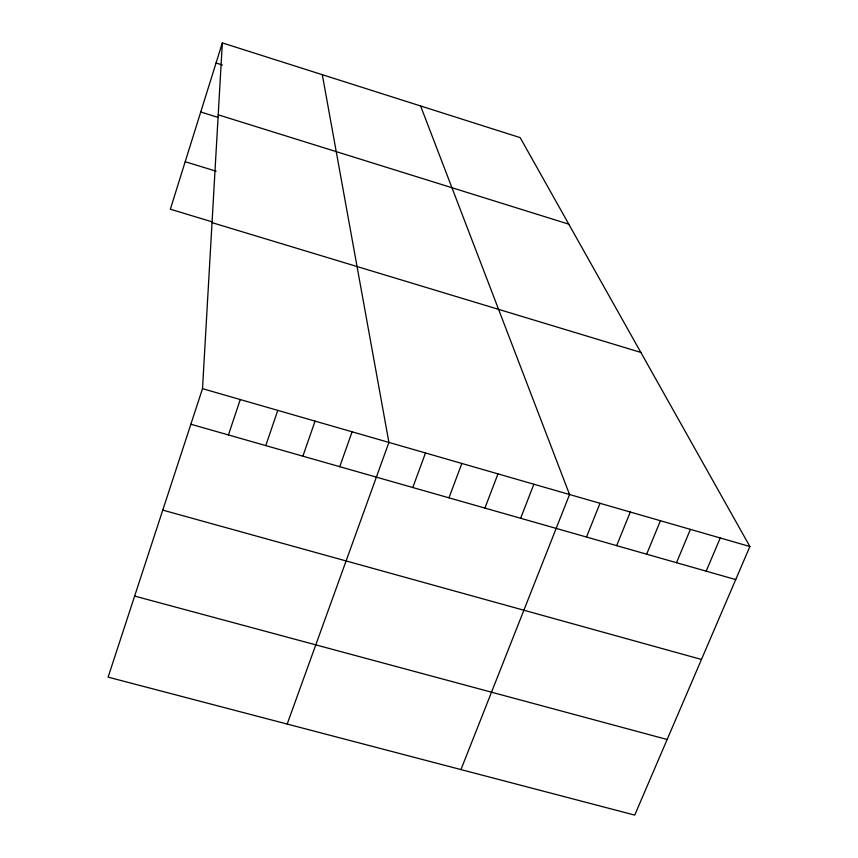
<?xml version="1.0" encoding="UTF-8"?>
<svg xmlns="http://www.w3.org/2000/svg" width="858" height="858" viewBox="0 0 858 858"><rect width="100%" height="100%" fill="white"/><g stroke="black" fill="none" stroke-linecap="round" stroke-linejoin="round"><path stroke-width="1.29" d="M202.509 388.663L222.34 42.9L520.163 137.634L749.892 546.525L634.727 815.1L108.108 677.144L202.509 388.663L749.892 546.525M222.34 42.9L170.345 209.202L212.108 221.847M228.432 434.952L240.261 399.549M265.776 445.592L277.777 410.371M302.874 456.177L315.058 421.117M339.736 466.688L352.102 431.81M287.183 724.055L388.91 442.417L322.308 74.7M412.784 487.516L425.493 452.97M448.97 497.822L461.84 463.459M484.92 508.075L497.972 473.873M520.656 518.264L533.869 484.223M460.961 769.583L569.551 494.519L420.602 105.963M586.497 537.033L599.999 503.303M616.655 545.634L630.298 512.033M646.653 554.193L660.435 520.731M676.501 562.698L690.411 529.375M706.188 571.16L720.237 537.977M134.631 596.063L667.149 739.499M162.763 510.113L701.469 659.459M190.862 424.238L735.724 579.59M212.033 222.64L640.84 352.413M185.199 161.712L216.13 171.203M200.74 112.001L218.189 117.449M218.222 114.822L568.779 224.163M216.055 63.009L222.329 64.993"/></g></svg>
